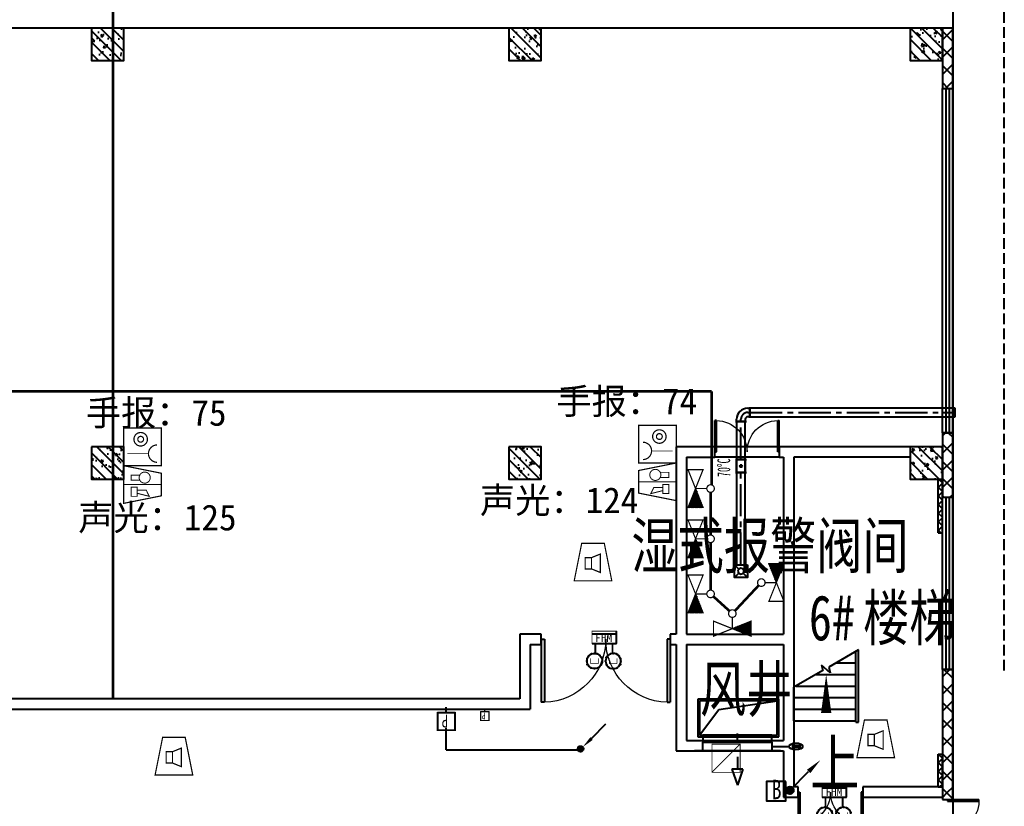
# Model space of a CAD drawing. Header units: millimetres. Extents: x -633009578 to 5705885, y -633235091 to 2571734.
# Drawn here: x 3647074 to 3669960, y 2109855 to 2128133 of the extents above; entities that cross this region are included whole.
import ezdxf
from ezdxf.enums import TextEntityAlignment as Align

# ---------------------------------------------------------------- set-up
doc = ezdxf.new("R2010")
doc.units = ezdxf.units.MM
doc.header["$LTSCALE"] = 1000
doc.header["$MEASUREMENT"] = 0
doc.linetypes.add('CENTER2', pattern=[1.125, 0.75, -0.125, 0.125, -0.125])
doc.linetypes.add('DASH', pattern=[0.35, 0.25, -0.1])
doc.layers.get('0').update_dxf_attribs({"color": 9})
for name, color, linetype in [('000000000000电气', 7, 'Continuous'), ('A-COLUM(柱)', 255, 'Continuous'), ('A-DOOR(门）', 4, 'Continuous'), ('A-F-AREA(计算)', 5, 'Continuous'), ('A-FLOR(看线)', 8, 'Continuous'), ('A-HATH(填充)', 8, 'Continuous'), ('A-ST-O(室外)', 54, 'Continuous'), ('A-STAR(楼梯)', 51, 'Continuous'), ('A-TEXT(房间)', 243, 'Continuous'), ('A-WALL(墙)', 255, 'Continuous'), ('A-WINDOW（窗）', 4, 'Continuous'), ('DIM_SYMB', 3, 'Continuous'), ('DUCT-加压送风中心线', 5, 'CENTER2'), ('DUCT-加压送风法兰', 2, 'Continuous'), ('DUCT-加压送风管', 1, 'Continuous'), ('DUCT-加压送风管立管', 1, 'Continuous'), ('DUCT-加压送风管端线', 2, 'Continuous'), ('DUCT-加压送风风口', 7, 'Continuous'), ('DUCT-排风中心线', 5, 'CENTER2'), ('DUCT-排风法兰', 2, 'Continuous'), ('DUCT-排风管', 31, 'Continuous'), ('DUCT-排风管端线', 2, 'Continuous'), ('DUCT-排风阀门', 7, 'Continuous'), ('H-Dev', 4, 'Continuous'), ('hvac-hide', 8, 'Continuous'), ('HVAC-water Dim-SF', 241, 'Continuous'), ('PUB_TEXT', 7, 'Continuous'), ('TEL_TEXT', 7, 'Continuous'), ('WALL', 9, 'Continuous'), ('电-弱电平面-箭头', 3, 'Continuous'), ('电-强电平面-线缆', 3, 'Continuous'), ('设备-消防', 3, 'Continuous')]:
    doc.layers.add(name, color=color, linetype=linetype)
doc.layers.add('压差开关', color=1, linetype='Continuous', lineweight=18)
doc.styles.add('_TCH', font='simhei.ttf', dxfattribs={"width": 0.75, "bigfont": 'hztxt.shx'})
doc.styles.add('_TCH_DIM', font='simhei.ttf', dxfattribs={"width": 0.8, "bigfont": 'hztxt.shx'})
doc.styles.add('_TEL_DIM', font='simhei.ttf', dxfattribs={"height": 3.5, "bigfont": 'HZTXT'})
doc.styles.add('_THVAC_DIM', font='simhei.ttf', dxfattribs={"width": 0.8, "height": 3.5, "bigfont": 'HZTXT'})
doc.styles.add('IDQSTYLE', font='simhei.ttf', dxfattribs={"width": 0.707, "bigfont": 'hztxt.shx'})
doc.styles.add('SF', font='simhei.ttf', dxfattribs={"width": 0.75, "bigfont": '@@@hztxt.shx'})
doc.styles.get("Standard").update_dxf_attribs({"font": 'simhei.ttf', "bigfont": 'hztxt.shx'})
doc.styles.add('宋', font='simhei.ttf', dxfattribs={"width": 0.8})
doc.styles.add('宋体', font='simhei.ttf')
pattern_1 = [(45, (1102321.475196055, 677964.29318137), (-100.0001016555733, 100.0001016555733), []), (135, (1102321.475196055, 677964.29318137), (-100.0001016555733, -100.0001016555733), [])]
pattern_2 = [(45, (1102421.475196055, 677964.29318137), (-200.0002033111466, 200.0002033111467), []), (135, (1102421.475196055, 677964.29318137), (-200.0002033111467, -200.0002033111466), [])]

# ---------------------------------------------------------------- blocks, each defined once
blk = doc.blocks.new('HC001213')
at = {"color": 0, "linetype": 'Continuous', "const_width": 0.2}
blk.add_lwpolyline([(-1.875, 3.125), (1.875, 3.125), (3.125, -3.125), (-3.125, -3.125)], close=True, dxfattribs=at)
for points in [[(-1.293653517016746, 0.7382802506738564), (-0.243653517016746, 0.7382802506738564), (-0.243653517016746, -1.136719749326144), (-1.293653517016746, -1.136719749326144), (-1.293653517016746, 0.7382802506738564)], [(-0.243653517016746, 0.7382802506738564), (1.231346482983254, 1.338280250673856), (1.231346482983254, -1.736719749326144), (-0.243653517016746, -1.136719749326144)]]:
    blk.add_lwpolyline(points, dxfattribs=at)
at = {"color": 0, "style": 'IDQSTYLE', "width": 0.7}
blk.add_attdef('PSFHATT', (5.125, -3.125), '', height=2.5, dxfattribs=at)
blk = doc.blocks.new('HC001212')
at = {"color": 0, "linetype": 'Continuous', "const_width": 0.2}
blk.add_lwpolyline([(-1.875, 3.125), (1.875, 3.125), (3.125, -3.125), (-3.125, -3.125)], close=True, dxfattribs=at)
at = {"color": 0, "linetype": 'Continuous'}
for points, const_width in [([(0, 3.125), (0, -3.125)], 0.2), ([(-1.459485991813081, -0.8805239327332393), (-1.95948599181308, 1.119476067266761), (-0.9594859918130805, 0.619476067266761), (-0.9594859918130805, -0.8805239327332393)], 0.16), ([(-1.959485991813081, -1.880523932733239), (-1.95948599181308, -0.8805239327332393), (-0.4594859918130805, -0.8805239327332393), (-0.4594859918130805, -1.880523932733239), (-1.959485991813081, -1.880523932733239)], 0.16), ([(0.7290485194275803, -0.380523932733239), (0.7290485194281489, -1.880523932733239), (1.569048519428149, -1.880523932733239), (1.569048519430491, -0.380523932733239)], 0.16)]:
    blk.add_lwpolyline(points, dxfattribs=dict(at, const_width=const_width))
at = {"color": 0, "linetype": 'Continuous', "const_width": 0.16}
blk.add_lwpolyline([(1.799048519428144, -0.2905239327332435, 0.1989123673796631), (2.068287334970649, 0.3594760672667566, 0.1989123673796631), (1.799048519428145, 1.009476067266757, 0.1989123673796404), (1.149048519428189, 1.278714882809276, 0.1989123673796654), (0.4990485194281443, 1.009476067266757, 0.198912367379653), (0.2298097038856248, 0.3594760672667572, 0.1989123673796529), (0.4990485194281444, -0.2905239327332433, 0.1989123673796571), (1.14904851942816, -0.5597627482757622, 0.1989123673796488)], format="xyb", close=True, dxfattribs=at)
at = {"color": 0, "style": 'IDQSTYLE', "width": 0.7}
blk.add_attdef('PSFHATT', (5.125, -3.125), '', height=2.5, dxfattribs=at)
blk = doc.blocks.new('HC001208')
at = {"color": 0, "linetype": 'Continuous', "const_width": 0.2}
blk.add_lwpolyline([(-3.125, 3.125), (3.125, 3.125), (3.125, -3.125), (-3.125, -3.125)], close=True, dxfattribs=at)
blk.add_lwpolyline([(-2.560875308812533, 2.421549273106315, 0.198912367379651), (-2.13910907372117, 1.40331550819771, 0.1989123673796632), (-1.120875308812534, 0.9815492731063138, 0.1989123673796561), (-0.1026415439039181, 1.403315508197666, 0.1989123673796525), (0.3191246911874668, 2.421549273106313)], format="xyb", dxfattribs=at)
at = {"color": 0, "linetype": 'Continuous', "const_width": 0.128}
blk.add_lwpolyline([(-1.120875308812544, 0.9815492731063138), (-1.120875308812535, -2.518826738720627)], dxfattribs=at)
at = {"color": 0, "linetype": 'Continuous', "const_width": 0.2}
for points in [[(2.383210274305692, -0.3093507400644881, 0.9999999999999997), (0.1432102743056918, -0.3093507400644877, 0.9999999999999999)], [(0.7832102743056915, -0.3093507400644884, 0.9999999999999994), (1.743210274305692, -0.3093507400644881, 0.9999999999999994)]]:
    blk.add_lwpolyline(points, format="xyb", close=True, dxfattribs=at)
at = {"color": 0, "style": 'IDQSTYLE', "width": 0.7}
blk.add_attdef('PSFHATT', (5.125, -3.125), '', height=2.5, dxfattribs=at)
blk = doc.blocks.new('A$C18BE6784')
at = {"color": 3}
for p, q in [((9.966180517105386, 207.7662279362848), (523.9618938427884, 207.7662279362848)), ((523.9618938427884, 10.07556907826802), (523.9618938427884, 267.0734257409931)), ((9.966180517105386, 10.07556907826802), (523.9618938427884, 10.07556907826802))]:
    blk.add_line(p, q, dxfattribs=at)
at = {"color": 3, "const_width": 19.76906588580314}
blk.add_lwpolyline([(9.966180517105386, 267.0734257409931), (9.966180517105386, 10.07556907826802), (523.9618938427884, 10.07556907826802), (523.9618938427884, 267.0734257409931), (9.966180517105386, 267.0734257409931), (9.966180517105386, 10.07556907826802)], dxfattribs=at)
at = {"layer": 'TEL_TEXT', "style": '宋'}
blk.add_text('FHM', height=174.3631611127561, dxfattribs=at).set_placement((76.73028432228602, 37.78400701103965))
blk = doc.blocks.new('$equip_U$00000071(蒋轩)')
at = {"const_width": 0.040000000000008}
blk.add_lwpolyline([(-0.5, 0, -1), (0.5, 0, -1), (-0.5, 0, -1.4631756610552)], format="xyb", dxfattribs=at)
at = {"linetype": 'Continuous', "const_width": 0.041666666666675}
for points in [[(-0.25, -0.1666666666715173), (-0.25, 0.1666666666715173)], [(0.25, -0.1666666666715173), (0.25, 0.1666666666715173)], [(-0.25, -0.1666666666715173), (0.25, -0.1666666666715173)]]:
    blk.add_lwpolyline(points, dxfattribs=at)
blk.add_circle((0, 0), 0.5000000000001146)
blk.add_point((0, -0.5))
at = {"color": 7, "style": '_TEL_DIM', "flags": 1}
for tag in ['REMARK', 'A']:
    blk.add_attdef(tag, text='', height=1.666666666667e-05, dxfattribs=at).set_placement((0, 0), align=Align.MIDDLE_CENTER)
blk = doc.blocks.new('$equip_U$00000073(LR-JS03)')
at = {"xscale": 1.008, "yscale": 1.008, "zscale": 1.008}
blk.add_blockref('$equip_U$00000071(蒋轩)', (0, 0), dxfattribs=at)
at = {"color": 7, "style": '_TEL_DIM', "flags": 1}
for tag in ['REMARK', 'A']:
    blk.add_attdef(tag, text='', height=2e-05, dxfattribs=at).set_placement((0, 0), align=Align.MIDDLE_CENTER)
blk = doc.blocks.new('$equip_U$00000082(LR-JS03)')
blk.add_blockref('$equip_U$00000073(LR-JS03)', (0, 0))
at = {"color": 7, "style": '_TEL_DIM', "flags": 1}
for tag in ['REMARK', 'A']:
    blk.add_attdef(tag, text='', height=2e-05, dxfattribs=at).set_placement((0, 0), align=Align.MIDDLE_CENTER)
blk = doc.blocks.new('$equip_U$00000090(LR-JS03)')
for p in [(-0.5040000000153668, 0), (0, 0.5040000000008149), (0.5039999999571592, 0), (0, -0.5040000000008149)]:
    blk.add_point(p)
blk.add_blockref('$equip_U$00000082(LR-JS03)', (0, 0))
at = {"color": 7, "style": '_TEL_DIM', "flags": 1}
for tag in ['REMARK', 'A']:
    blk.add_attdef(tag, text='', height=2e-05, dxfattribs=at).set_placement((0, 0), align=Align.MIDDLE_CENTER)
blk = doc.blocks.new('$equip_U$00000099(LR-JS03)')
at = {"linetype": 'Continuous', "ltscale": 0.7, "xscale": 0.6, "yscale": 0.6, "zscale": 0.6}
blk.add_blockref('$equip_U$00000090(LR-JS03)', (0, 0), dxfattribs=at)
at = {"color": 7, "linetype": 'Continuous', "style": '_TEL_DIM', "flags": 1}
for tag in ['REMARK', 'A']:
    blk.add_attdef(tag, text='', height=2e-05, dxfattribs=at).set_placement((0, 0), align=Align.MIDDLE_CENTER)
blk = doc.blocks.new('$equip_U$00000101(LR-JS03)')
at = {"linetype": 'Continuous', "ltscale": 0.7}
for p in [(-0.3023999999277294, 0), (-0.2900179410353303, 0.1034561744891107), (-0.2358388293068856, 0.1892770628328435), (-0.1658388294745237, 0.2592770627816208), (-0.1194070677738637, 0.277826766425278), (0, 0.302399999985937), (0.1048157138284296, 0.2836537081166171), (0.2132320802193135, 0.2144244387745857), (0.2832320802845061, 0.1444244387676008), (0.30240000016056, 0), (-0.2917371464427561, -0.1356171146035194), (-0.2217371466103941, -0.2056171146105044), (-0.1517371465452015, -0.2756171146174893), (0, -0.3024000000441447), (0.1854639847297221, -0.2388490536250174), (0.2639371012337506, -0.1475905369734392)]:
    blk.add_point(p, dxfattribs=at)
blk.add_blockref('$equip_U$00000099(LR-JS03)', (0, 0), dxfattribs=at)
at = {"color": 7, "linetype": 'Continuous', "style": '_TEL_DIM', "flags": 1}
for tag in ['REMARK', 'A']:
    blk.add_attdef(tag, text='', height=2e-05, dxfattribs=at).set_placement((0, 0), align=Align.MIDDLE_CENTER)
blk = doc.blocks.new('$equip_U$00000102(LR-JS03)')
for p in [(-0.3931199999933597, 0), (0, 0.3931199999997261), (0.3931200000224635, 0), (0, -0.3931200000006356)]:
    blk.add_point(p)
at = {"xscale": 1.3, "yscale": 1.3, "zscale": 1.3}
blk.add_blockref('$equip_U$00000101(LR-JS03)', (0, 0), dxfattribs=at)
at = {"color": 7, "style": '_TEL_DIM', "flags": 1}
for tag in ['REMARK', 'A']:
    blk.add_attdef(tag, text='', height=2e-05, dxfattribs=at).set_placement((0, 0), align=Align.MIDDLE_CENTER)
blk = doc.blocks.new('FHHHM')
at = {"layer": '设备-消防', "const_width": 35.58431859444}
for points in [[(-400.2762537132949, -420.9812156084226), (-400.2762537132949, -229.5319353532395)], [(-75.17435393342748, -420.9812156084226), (-75.17435393342748, -229.5319353532395)]]:
    blk.add_lwpolyline(points, dxfattribs=at)
at = {"layer": '设备-消防'}
for name, p, xscale, yscale, zscale in [('A$C18BE6784', (-471.5657044585096, -240.3660831669113), 0.9, 0.9, 0.9), ('$equip_U$00000102(LR-JS03)', (-414.3943202504888, -564.8034442435601), 367.6065970498603, 367.6065970498603, 367.6065970498603)]:
    blk.add_blockref(name, p, dxfattribs=dict(at, xscale=xscale, yscale=yscale, zscale=zscale))
at = {"layer": '设备-消防', "xscale": -367.6065970498603, "yscale": 367.606597049965, "zscale": 367.6065970500075, "rotation": 359.9999999999998}
blk.add_blockref('$equip_U$00000102(LR-JS03)', (-61.05628739541862, -564.8034442435601), dxfattribs=at)
blk = doc.blocks.new('*X130')
at = {"color": 0, "linetype": 'Continuous'}
for p, q in [((192.587376364835, 446.7215535232801), (193.8713933576327, 448.0055705160779)), ((192.6509968705344, 446.3609099602676), (194.2320369206452, 447.9419500103785)), ((192.6864539319484, 447.2448951591055), (193.3480517218074, 447.9064929489645)), ((192.7889704286661, 446.0746194496875), (194.5183274312254, 447.8039764522467)), ((192.9823694457329, 445.8437543980423), (194.7491924828706, 447.61057743518)), ((193.2275231399996, 445.664644023597), (194.9283028573159, 447.3654237409133)), ((193.5311577474, 445.5440145622856), (195.0489323186273, 447.0617891335129)), ((193.9202347052458, 445.5088274514194), (195.0841194294935, 446.6727121756671)), ((194.6075199946775, 445.7718486721392), (194.8210982087737, 445.9854268862354))]:
    blk.add_line(p, q, dxfattribs=at)
blk = doc.blocks.new('HC001441')
at = {"color": 0, "linetype": 'Continuous'}
blk.add_line((0, -0.05776119327242668), (3.105492900474815, 3.117216328523909), dxfattribs=at)
blk.add_lwpolyline([(3.105492900474815, 3.117216328523909, 0.8, 0, 0), (5.057392361378561, 5.003787405167827, 0, 0, 0)], format="xyseb", dxfattribs=at)
blk.add_circle((0, 0), 0.625, dxfattribs=at)
at = {"color": 0, "linetype": 'Continuous', "xscale": 0.5, "yscale": 0.5, "zscale": 0.5}
blk.add_blockref('*X130', (-96.91845018383279, -223.3780232566237), dxfattribs=at)
at = {"color": 0, "style": 'IDQSTYLE', "width": 0.7}
blk.add_attdef('PSFHATT', (7.057392361378561, -0.62500001), '', height=2.5, dxfattribs=at)
blk = doc.blocks.new('*X350')
at = {"color": 0, "linetype": 'Continuous'}
for p, q in [((171.4242780550971, 431.4981521755093), (174.9607935704748, 435.034667690887)), ((168.9999119481718, 432.4678986182794), (169.3039393209824, 432.77192599109)), ((169.3029577115375, 432.3466803129332), (170.011046102169, 433.0547687035646)), ((169.6060034749032, 432.2254620075869), (170.7181528833555, 433.3376114160392)), ((169.9090492382688, 432.1042437022406), (171.425259664542, 433.6204541285139)), ((170.2120950016345, 431.9830253968944), (172.1323664457285, 433.9032968409884)), ((170.5151407650002, 431.8618070915481), (172.8394732269151, 434.1861395534631)), ((170.8181865283658, 431.7405887862018), (173.5465800081017, 434.4689822659377)), ((171.1212322917315, 431.6193704808556), (174.2536867892882, 434.7518249784123)), ((171.7273238184628, 431.376933870163), (175.0218914185639, 434.6715014702642)), ((172.0303695818285, 431.2557155648168), (175.0218914185639, 434.2472374015522)), ((172.3334153451941, 431.1344972594705), (175.0218914185639, 433.8229733328403)), ((172.6364611085598, 431.0132789541242), (175.0218914185639, 433.3987092641284)), ((172.9395068719255, 430.892060648778), (175.0218914185639, 432.9744451954165)), ((173.2425526352911, 430.7708423434318), (175.0218914185639, 432.5501811267046)), ((173.5455983986568, 430.6496240380854), (175.0218914185639, 432.1259170579926)), ((173.8486441620225, 430.5284057327392), (175.0218914185639, 431.7016529892807)), ((174.1516899253881, 430.4071874273929), (175.0218914185639, 431.2773889205688)), ((174.4547356887538, 430.2859691220467), (175.0218914185639, 430.8531248518568)), ((174.7577814521194, 430.1647508167004), (175.0218914185639, 430.4288607831449))]:
    blk.add_line(p, q, dxfattribs=at)
blk = doc.blocks.new('HC001198')
at = {"color": 0, "linetype": 'Continuous', "const_width": 0.2}
blk.add_lwpolyline([(-0.4419417382415816, 2.058058261758447, 0.1989123673796671), (1.412380344514678e-14, 1.875000000000028, 0.1989123673796446), (0.4419417382415958, 2.058058261758418, 0.1989123673796612), (0.6250000000000142, 2.500000000000028, 0.1989123673796588), (0.44194173824161, 2.94194173824161, 0.1989123673796671), (1.424912366375895e-14, 3.125000000000028, 0.1989123673796671), (-0.4419417382415816, 2.94194173824161, 0.1989123673796588), (-0.6249999999999858, 2.500000000000028, 0.1989123673796587)], format="xyb", close=True, dxfattribs=at)
for points in [[(1.4210854715202e-14, 1.875), (1.4210854715202e-14, 2.842170943040401e-14)], [(-3.124999999999986, 1.250000000000028), (1.4210854715202e-14, 2.842170943040401e-14), (-3.124999999999986, -1.249999999999972), (-3.124999999999972, 1.250000000000028)], [(1.4210854715202e-14, 2.842170943040401e-14), (3.125000000000014, 1.250000000000028), (3.125000000000014, -1.249999999999972), (2.842170943040401e-14, 2.842170943040401e-14)]]:
    blk.add_lwpolyline(points, dxfattribs=at)
at = {"color": 0, "linetype": 'Continuous', "xscale": 0.5, "yscale": 0.5, "zscale": 0.5}
blk.add_blockref('*X350', (-84.38594570928196, -216.2795534150613), dxfattribs=at)
at = {"color": 0, "style": 'IDQSTYLE', "width": 0.7}
blk.add_attdef('PSFHATT', (5.125000000000014, -1.249999999999972), '', height=2.5, dxfattribs=at)
blk = doc.blocks.new('H-PICPNT-193')
at = {"color": 1}
for p, q in [((-1.017843499857008, 2.652480575630761), (-1.017843499857008, 0.6511695910121489)), ((1.01784349987156, 0.6511695910121489), (1.01784349987156, 2.652480575630761)), ((-1.017843499857008, 0.6511695910121489), (1.01784349987156, 0.6511695910121489)), ((0, 0.6511695910121489), (0, 0))]:
    blk.add_line(p, q, dxfattribs=at)
at = {"color": 1, "const_width": 0.2}
blk.add_lwpolyline([(1.01784349987156, 2.652480575630761), (-1.017843499857008, 2.652480575630761)], dxfattribs=at)
blk.add_lwpolyline([(-1.017843499857008, 2.652480575630761), (1.01784349987156, 2.652480575630761), (1.01784349987156, 0.6511695910121489), (-1.017843499857008, 0.6511695910121489)], close=True, dxfattribs=at)
at = {"color": 1, "width": 0.7}
blk.add_text('P', height=1.502025998063977, dxfattribs=at).set_placement((-0.2000335543216352, 0.8660211693022575))
blk = doc.blocks.new('HC001298')
at = {"color": 0, "linetype": 'Continuous', "const_width": 0.2}
blk.add_lwpolyline([(-3.125, 3.125), (3.125, 3.125), (3.125, -3.125), (-3.125, -3.125)], close=True, dxfattribs=at)
blk.add_lwpolyline([(-3.125, -3.125), (3.125, 3.125)], dxfattribs=at)
at = {"color": 0, "style": 'IDQSTYLE', "width": 0.7}
blk.add_attdef('PSFHATT', (5.125, -3.125), '', height=2.5, dxfattribs=at)
blk = doc.blocks.new('*X132')
at = {"color": 0, "linetype": 'Continuous'}
for p, q in [((192.590110055903, 446.7242872143482), (193.9264208598343, 448.0605980182795)), ((192.6512440212146, 447.2096852483717), (193.4410228258108, 447.9994640529679)), ((192.666080612941, 446.3759937026742), (194.2747143715083, 447.9846274612416)), ((192.8122309321682, 446.0978799531896), (194.552828120993, 447.8384771420143)), ((193.0126674313866, 445.874052383696), (194.7766556904866, 447.6380406427959)), ((193.2651240367983, 445.7022449203958), (194.9484631537868, 447.3855840373842)), ((193.5780466605768, 445.5909034754624), (195.0598045987202, 447.0726614136058)), ((193.9838870800477, 445.5724798262212), (195.0782282479613, 446.6668209941349))]:
    blk.add_line(p, q, dxfattribs=at)
blk = doc.blocks.new('HC001446')
at = {"color": 0, "linetype": 'Continuous'}
blk.add_line((5.527270022789651, 5.473665066578945), (2.421777122314836, 2.298687544782609), dxfattribs=at)
blk.add_lwpolyline([(2.421777122314836, 2.298687544782609, 0.8, 0, 0), (0.4698776614111466, 0.4121164681388052, 0, 0, 0)], format="xyseb", dxfattribs=at)
blk.add_circle((0, 0), 0.625, dxfattribs=at)
at = {"color": 0, "linetype": 'Continuous', "xscale": 0.5, "yscale": 0.5, "zscale": 0.5}
blk.add_blockref('*X132', (-96.91845018383214, -223.4069038532592), dxfattribs=at)
at = {"color": 0, "style": 'IDQSTYLE', "width": 0.7}
blk.add_attdef('PSFHATT', (7.527270022789651, -0.62500001), '', height=2.5, dxfattribs=at)
blk = doc.blocks.new('$DorLib2D$00000002')
for p, q in [((-0.5, -5.684341886080802e-17), (-0.5000000000000007, 0.4875)), ((-0.4750000000000007, 0.4875), (-0.5000000000000007, 0.4875)), ((-0.475, -2.842170943040401e-17), (-0.4750000000000007, 0.4875)), ((0.475, -2.842170943040401e-17), (0.4750000000000007, 0.4875)), ((0.4750000000000007, 0.4875), (0.5000000000000007, 0.4875)), ((0.5, -5.684341886080802e-17), (0.5000000000000007, 0.4875)), ((-0.5, -5.684341886080802e-17), (-0.475, -2.842170943040401e-17)), ((0.5, -5.684341886080802e-17), (0.475, -2.842170943040401e-17))]:
    blk.add_line(p, q)
at = {"lineweight": 13}
for centre, start, end in [((-0.4875, -4.263256414560601e-17), 0, 88.53071641864632), ((0.4875, -4.263256414560601e-17), 91.4692835813537, 180)]:
    blk.add_arc(centre, 0.4875, start, end, dxfattribs=at)
blk = doc.blocks.new('$TCHSYS$WIN2D')
for p, q in [((-0.5, 0.5), (0.5, 0.5)), ((-0.5, 0.5), (-0.4999999999999999, -0.5)), ((0.5, 0.5), (0.4999999999999998, -0.5)), ((0.5, 0.1666666666666666), (-0.5, 0.1666666666666666)), ((0.5, -0.1666666666666667), (-0.5, -0.1666666666666667)), ((-0.4999999999999999, -0.5), (0.5, -0.5))]:
    blk.add_line(p, q)
blk = doc.blocks.new('_FZH')
h = blk.add_hatch()
h.set_pattern_fill('钢筋混凝土', color=256, scale=0.1, style=0)
h.set_pattern_definition([(45, (0, 0), (-0.1767766952966369, 0.1767766952966369), []), (50, (0, 0), (0.7172601826007535, -0.06275213498259512), [0.07500000000000001, -0.8250000000000001]), (355, (0, 0), (-0.138751333613, 0.7521921337000119), [0.06, -0.66]), (100.4514, (0.05977168000000001, -0.00522934), (0.5785093817140216, 0.6894395420609536), [0.06374019, -0.701142112]), (46.1842, (0, 0.2), (1.067241048625645, -0.1655190143290181), [0.1125, -1.2375]), (96.6356, (0.088936745, 0.186206693), (0.9346627055487033, 0.9741178709004418), [0.095610288, -1.051713]), (351.1842, (0, 0.2), (0.9346619451336272, 0.9741186009253247), [0.09000000000000001, -0.9900000000000001]), (21, (0.1, 0.15), (0.5969070521184617, -0.4026188906653388), [0.07500000000000001, -0.8250000000000001]), (326, (0.1, 0.15), (0.2433153319215824, 0.7251500450468529), [0.06, -0.66]), (71.4514, (0.149742233, 0.116448394), (0.84022262858149, 0.3225304967099524), [0.06374019, -0.701142112]), (37.50000000000001, (0, 0), (0.01215985531729062, 0.3328938538313115), [0, -0.652, 0, -0.67, 0, -0.6625000000000001]), (7.499999999999999, (0, 0), (0.2630695374421486, 0.3944117118823603), [0, -0.382, 0, -0.637, 0, -0.2525]), (-32.5, (-0.223, 0), (0.533822436172409, -0.02255487173437976), [0, -0.25, 0, -0.78, 0, -1.035]), (-42.5, (-0.323, 0), (0.5831861693423862, 0.1001049823323177), [0, -0.325, 0, -0.518, 0, -0.735])])
h.paths.add_polyline_path([(-0.5, -0.5), (0.5, -0.5), (0.5, 0.5), (-0.5, 0.5)])
blk.add_lwpolyline([(-0.5, -0.5), (0.5, -0.5), (0.5, 0.5), (-0.5, 0.5)], close=True)
blk = doc.blocks.new('bld')
for p, q in [((-149.9999999998836, 150), (-49.7184455517563, 49.71844555204734)), ((150, 150), (49.71844555233838, 49.71844555204734)), ((-49.7184455517563, -49.71844555204734), (-149.9999999998836, -150.0000000009313)), ((49.71844555233838, -49.71844555204734), (150, -150.0000000009313))]:
    blk.add_line(p, q)
blk.add_lwpolyline([(150, 150), (-149.9999999998836, 150), (-149.9999999998836, -150.0000000009313), (150, -150.0000000009313)], close=True)
blk.add_circle((0, 0), 70.3125)
blk = doc.blocks.new('$电动风口$00000009')
for p, q in [((39.50427041127114, 369.0154324475589), (49.96780621568905, 340)), ((39.50427041127114, 316.9604971645749), (39.50427041127114, 369.0154324475589)), ((49.96780621568905, 340), (60.44469161923917, 369.0154324475589)), ((60.44469161923917, 369.0154324475589), (60.4446916192428, 316.9604971645767)), ((49.96780621568905, 200), (49.96780621568905, 300)), ((99.9356124313781, 250), (99.9356124313781, -250)), ((0, -200), (0, 200)), ((3.637978807091713e-12, 200), (99.9356124313781, 200)), ((0, 0), (-100, 0)), ((171.5522559606652, 1.455191522836685e-11), (315.1458337431795, 1.455191522836685e-11)), ((315.1458337429467, 31.46169286793156), (315.1458337431795, -31.46169286801887)), ((315.1458337429467, 31.46169286793156), (500, 1.309672370553017e-10)), ((315.1458337431795, -31.46169286801887), (500, 1.455191522836685e-11)), ((99.9356124313781, -200), (3.637978807091713e-12, -200))]:
    blk.add_line(p, q)
blk.add_circle((49.96780621568905, 340), 40)
blk = doc.blocks.new('00000593Cent')
at = {"lineweight": -2}
blk.add_line((-218.75, 0), (218.75, 0), dxfattribs=at)
at = {"color": 0, "linetype": 'ByBlock', "lineweight": -2}
blk.add_circle((0, 0), 125, dxfattribs=at)
blk = doc.blocks.new('00000593Body')
at = {"color": 0, "linetype": 'ByBlock', "lineweight": -2}
for p, q in [((250, 500), (-250, 500)), ((-250, -500), (-249.9999999999964, 500)), ((250, -500), (250.0000000000036, 500)), ((-250, -500), (250, -500))]:
    blk.add_line(p, q, dxfattribs=at)

msp = doc.modelspace()

# ---------------------------------------------------------------- hatches: boundary and pattern name
at = {"layer": 'A-HATH(填充)'}
h = msp.add_hatch(dxfattribs=at)
h.set_pattern_fill('多孔材料', color=256, scale=100, style=0)
h.set_pattern_definition(pattern_2)
h.paths.add_polyline_path([(3668519.99403178, 2127934.629172627), (3668519.994031768, 2126534.924793003), (3668759.994031797, 2126534.924793003), (3668759.99403178, 2127934.629172627)])
h = msp.add_hatch(dxfattribs=at)
h.set_pattern_fill('多孔材料', color=256, scale=100, style=0)
h.set_pattern_definition(pattern_2)
h.paths.add_polyline_path([(3668519.994031768, 2118534.924793512), (3668519.994031768, 2117034.629172276), (3668759.994031797, 2117034.629172276), (3668759.994031797, 2118534.924793512)])
h = msp.add_hatch(dxfattribs=at)
h.set_pattern_fill('多孔材料', color=256, scale=50, style=0)
h.set_pattern_definition(pattern_1)
h.paths.add_polyline_path([(3668519.994031765, 2116209.629172626), (3668519.994031765, 2117459.629172626), (3668419.994031765, 2117459.629172626), (3668419.994031765, 2116209.629172626)])
h = msp.add_hatch(dxfattribs=at)
h.set_pattern_fill('多孔材料', color=256, scale=100, style=0)
h.set_pattern_definition(pattern_2)
h.paths.add_polyline_path([(3668759.99403178, 2110184.629172721), (3668759.994031797, 2113034.629172276), (3668519.994031768, 2113034.629172276), (3668519.99403178, 2110184.629172721)])
h = msp.add_hatch(dxfattribs=at)
h.set_pattern_fill('多孔材料', color=256, scale=50, style=0)
h.set_pattern_definition(pattern_1)
h.paths.add_polyline_path([(3668519.994030093, 2110304.629171809), (3668519.994030093, 2111064.629172639), (3668419.994030093, 2111064.629172639), (3668419.994030093, 2110304.629171809)])
h = msp.add_hatch(dxfattribs=at)
h.set_pattern_fill('多孔材料', color=256, scale=100, style=0)
h.set_pattern_definition(pattern_2)
h.paths.add_polyline_path([(3668519.99403178, 2110184.629172721), (3668519.994031782, 2110009.629172784), (3668759.994031779, 2110009.629172784), (3668759.99403178, 2110184.629172721)])

# ---------------------------------------------------------------- linework, layer by layer
at = {"layer": '000000000000电气', "color": 2, "lineweight": 35}
for p, q in [((3649239.994031797, 2150202.375241971), (3649239.994031797, 2121191.90671284)), ((3649239.994031797, 2121191.90671284), (3649239.994031799, 2112354.629172631))]:
    msp.add_line(p, q, dxfattribs=at)
at = {"layer": 'A-DOOR(门）'}
for p, q in [((3664729.994031442, 2118209.629172626), (3663229.994031442, 2118209.629172626)), ((3664729.994031442, 2117969.629172626), (3663229.994031442, 2117969.629172626))]:
    msp.add_line(p, q, dxfattribs=at)
at = {"layer": 'A-F-AREA(计算)'}
msp.add_lwpolyline([(3534479.994031782, 2196074.629172625), (3668759.994031782, 2196074.629172625), (3668759.994031782, 2059994.629172625), (3534479.994031782, 2059994.629172625)], close=True, dxfattribs=at)
at = {"layer": 'A-FLOR(看线)'}
msp.add_lwpolyline([(3667769.99403178, 2127934.629172626), (3601719.994031765, 2127934.629173214)], dxfattribs=at)
at = {"layer": 'A-ST-O(室外)', "linetype": 'DASH'}
msp.add_lwpolyline([(3669960.003306554, 2113009.629172971), (3669960.007218497, 2139884.629172627)], dxfattribs=at)
at = {"layer": 'A-STAR(楼梯)'}
for p, q in [((3666569.994031431, 2113487.641874518), (3665880.512878495, 2113089.5697452)), ((3666569.994031454, 2112508.100122903), (3666569.994031541, 2113487.641874176)), ((3666569.994031431, 2111809.629172626), (3666569.994031381, 2113487.641874489)), ((3666509.994031431, 2111809.629172626), (3666509.994031511, 2113453.000858413)), ((3665915.453446891, 2112959.169757166), (3665709.408505452, 2113132.061991533)), ((3665709.408505452, 2113132.061991533), (3665742.192506762, 2113009.710441345)), ((3665880.512878495, 2113089.5697452), (3665915.453446891, 2112959.169757166)), ((3666053.820890839, 2113189.62917239), (3666509.994031571, 2113189.629172581)), ((3665742.192506762, 2113009.710441345), (3665069.994031431, 2112621.616470734)), ((3665586.167172209, 2112919.629172678), (3666509.994031559, 2112919.629172581)), ((3665069.994031431, 2111839.629172626), (3665069.994031454, 2112621.616470969)), ((3665118.51345433, 2112649.629172822), (3666509.994031546, 2112649.629172581)), ((3665069.994031431, 2112379.629172626), (3666509.994031533, 2112379.629172581)), ((3666569.994031431, 2111839.629172626), (3666569.994031454, 2112508.100122903)), ((3665069.994031431, 2112109.629172626), (3666509.994031519, 2112109.629172581)), ((3665069.994031431, 2111839.629172626), (3666509.994031507, 2111839.629172581)), ((3666509.994031431, 2111809.629172626), (3666569.994031431, 2111809.629172626))]:
    msp.add_line(p, q, dxfattribs=at)
at = {"layer": 'A-WALL(墙)'}
for p, q in [((3663229.994031504, 2118209.629172565), (3662329.994031395, 2118209.629172458)), ((3662329.994031395, 2118209.629172458), (3662329.994031395, 2113854.629172679)), ((3663229.994031504, 2117969.629172499), (3663229.994031504, 2118209.629172565)), ((3664949.994031431, 2118209.629172626), (3664729.994031504, 2118209.629172661)), ((3664729.994031504, 2118209.629172661), (3664729.994031504, 2117969.629172499)), ((3667769.99403178, 2118209.629172626), (3664949.994031431, 2118209.629172626)), ((3662569.994031395, 2117969.629172458), (3663229.994031504, 2117969.629172499)), ((3662569.994031395, 2117969.629172458), (3662569.994031395, 2113854.629172581)), ((3664729.994031504, 2117969.629172499), (3664829.994031353, 2117969.629172458)), ((3664829.994031353, 2117969.629172458), (3664829.994031353, 2113854.629172581)), ((3665069.994031466, 2117969.629172725), (3665069.994031431, 2113734.629172626)), ((3667769.99403178, 2117969.629172626), (3665069.994031466, 2117969.629172725)), ((3668419.994031765, 2116209.629172626), (3668419.994031765, 2117459.629172626)), ((3668519.994031765, 2116209.629172626), (3668519.994031765, 2117459.629172626)), ((3668419.994031765, 2116209.629172626), (3668519.994031765, 2116209.629172626)), ((3659194.994031504, 2113854.629172662), (3658699.994031993, 2113854.629172679)), ((3658699.994031993, 2113854.629172679), (3658699.994031992, 2112354.629172633)), ((3659194.994031504, 2113614.629172585), (3659194.994031504, 2113854.629172662)), ((3662329.994031395, 2113854.629172679), (3662194.994032013, 2113854.629172662)), ((3662194.994032013, 2113854.629172662), (3662194.994032013, 2113614.629172585)), ((3662569.994031395, 2113854.629172581), (3664829.994031353, 2113854.629172581)), ((3665069.994031431, 2113734.629172626), (3665069.994031431, 2111264.629172729)), ((3658939.994031667, 2113614.629172656), (3659194.994031504, 2113614.629172585)), ((3658939.994031667, 2113614.629172656), (3658939.994031667, 2112114.62917262)), ((3662194.994032013, 2113614.629172585), (3662329.994031304, 2113614.629172656)), ((3662329.994031304, 2113614.629172656), (3662329.994031304, 2111144.629172829)), ((3662569.994031512, 2113614.629172581), (3664829.994031606, 2113614.629172581)), ((3662569.994031512, 2113614.629172581), (3662569.994031512, 2111384.629172828)), ((3664829.994031606, 2113614.629172581), (3664829.994031606, 2111384.629172828)), ((3658699.994031992, 2112354.629172633), (3623239.994032013, 2112354.629172624)), ((3623239.994032013, 2112114.629172619), (3658939.994031667, 2112114.62917262)), ((3662569.994031512, 2111384.629172828), (3664829.994031606, 2111384.629172828)), ((3665069.994031431, 2111264.629172729), (3665069.994031406, 2110304.629172662)), ((3662329.994031304, 2111144.629172829), (3664829.994031408, 2111144.629172828)), ((3664829.994031408, 2111144.629172828), (3664829.994031409, 2110064.629172685)), ((3668419.994030093, 2110304.629171809), (3668419.994030093, 2111064.629172639)), ((3668419.994030093, 2111064.629172639), (3668519.994030093, 2111064.629172639)), ((3668519.994030093, 2110304.629171809), (3668519.994030093, 2111064.629172639)), ((3665169.994030996, 2110304.629172651), (3665069.994031406, 2110304.629172662)), ((3665169.994030996, 2110064.629172756), (3665169.994030996, 2110304.629172651)), ((3668519.994031768, 2110304.629172662), (3666669.994030996, 2110304.629172651)), ((3666669.994030996, 2110304.629172651), (3666669.994030996, 2110064.629172756)), ((3668419.994030093, 2110304.629171809), (3668519.994030093, 2110304.629171809)), ((3664829.994031409, 2110064.629172685), (3665169.994030996, 2110064.629172756)), ((3666669.994030996, 2110064.629172756), (3668519.994031768, 2110064.629172685))]:
    msp.add_line(p, q, dxfattribs=at)
at = {"layer": 'DIM_SYMB'}
msp.add_lwpolyline([(3665819.994031431, 2111704.629172626, 0, 0, 0), (3665819.994031431, 2112919.629172626, 0, 240.0000000000001, 0), (3665819.994031431, 2112019.629172626, 0, 0, 0)], format="xyseb", dxfattribs=at)
at = {"layer": 'DUCT-加压送风中心线', "color": 8}
msp.add_line((3663755.645922626, 2111344.50039774), (3663755.645922626, 2111505.867564885), dxfattribs=at)
at = {"layer": 'DUCT-加压送风法兰', "color": 8}
for p, q in [((3662837.128986309, 2112345.867564885), (3662837.128986309, 2111465.867564885)), ((3664717.128986309, 2112345.867564885), (3662837.128986309, 2112345.867564885)), ((3664717.128986309, 2111465.867564885), (3664717.128986309, 2112345.867564885)), ((3662837.128986309, 2111465.867564885), (3662955.645922626, 2111465.867564885)), ((3664555.645922626, 2111465.867564885), (3664717.128986309, 2111465.867564885))]:
    msp.add_line(p, q, dxfattribs=at)
at = {"layer": 'DUCT-加压送风管', "color": 8}
for p, q in [((3662955.645922626, 2111505.867564885), (3662955.645922626, 2111344.50039774)), ((3664555.645922626, 2111344.50039774), (3664555.645922626, 2111505.867564885)), ((3662955.645922626, 2111344.50039774), (3664555.645922626, 2111344.50039774))]:
    msp.add_line(p, q, dxfattribs=at)
at = {"layer": 'DUCT-加压送风管立管', "color": 8}
for p, q in [((3664677.128986309, 2112305.867564885), (3662877.128986309, 2112305.867564885)), ((3662877.128986309, 2112305.867564885), (3662877.128986309, 2111505.867564885)), ((3664677.128986309, 2111505.867564885), (3664677.128986309, 2112305.867564885)), ((3662877.128986309, 2111505.867564885), (3664677.128986309, 2111505.867564885))]:
    msp.add_line(p, q, dxfattribs=at)
at = {"layer": 'DUCT-加压送风管端线', "color": 8}
for p, q in [((3663327.128986309, 2112105.867564885), (3664677.128986309, 2112305.867564885)), ((3662877.128986309, 2111505.867564885), (3663327.128986309, 2112105.867564885))]:
    msp.add_line(p, q, dxfattribs=at)
at = {"layer": 'DUCT-排风中心线', "color": 8}
for p, q in [((3663998.870011705, 2119007.169408573), (3664048.870011705, 2119007.169408573)), ((3664049.070011705, 2119007.169408573), (3668815.64592298, 2119007.169408573)), ((3663838.870011705, 2118797.169408573), (3663838.870011705, 2118847.169408573)), ((3663838.870011705, 2117910.231301473), (3663838.870011705, 2118796.969408573)), ((3663838.870011705, 2115468.92326543), (3663838.870011705, 2117609.831301473))]:
    msp.add_line(p, q, dxfattribs=at)
msp.add_arc((3663998.870011705, 2118847.169408573), 160.0000000002328, 90.00000000033351, 180, dxfattribs=at)
at = {"layer": 'DUCT-排风法兰', "color": 8}
for p, q in [((3664048.970011705, 2118882.169408573), (3664048.970011705, 2119132.169408573)), ((3663713.870011705, 2118797.069408573), (3663963.870011705, 2118797.069408573)), ((3663713.870011705, 2117910.131301473), (3663963.870011705, 2117910.131301473)), ((3663713.870011705, 2117609.931301473), (3663963.870011705, 2117609.931301473))]:
    msp.add_line(p, q, dxfattribs=at)
at = {"layer": 'DUCT-排风管', "color": 8}
for p, q in [((3663998.870011705, 2119107.169408573), (3664048.870011705, 2119107.169408573)), ((3668815.64592298, 2119107.169408573), (3664049.070011705, 2119107.169408573)), ((3668815.64592298, 2118907.169408573), (3668815.64592298, 2119107.169408573)), ((3663738.870011705, 2118797.169408573), (3663738.870011705, 2118847.169408573)), ((3663738.870011705, 2118796.969408573), (3663738.870011705, 2117910.231301473)), ((3663938.870011705, 2118847.169408573), (3663938.870011705, 2118797.169408573)), ((3663938.870011705, 2117910.231301473), (3663938.870011705, 2118796.969408573)), ((3664048.870011705, 2118907.169408573), (3663998.870011705, 2118907.169408573)), ((3664049.070011705, 2118907.169408573), (3668815.64592298, 2118907.169408573)), ((3663738.870011705, 2117610.031301473), (3663738.870011705, 2117910.031301473)), ((3663938.870011705, 2117910.031301473), (3663938.870011705, 2117610.031301473)), ((3663738.870011705, 2117609.831301473), (3663738.870011705, 2115468.92326543)), ((3663938.870011705, 2115468.92326543), (3663938.870011705, 2117609.831301473)), ((3663738.870011705, 2115468.92326543), (3663938.870011705, 2115468.92326543))]:
    msp.add_line(p, q, dxfattribs=at)
for radius in [259.9999999997672, 59.99999999953434]:
    msp.add_arc((3663998.870011705, 2118847.169408573), radius, 90, 180, dxfattribs=at)
at = {"layer": 'DUCT-排风管端线', "color": 8}
for p, q in [((3664048.870011705, 2119107.169408573), (3664048.870011705, 2118907.169408573)), ((3664049.070011705, 2119107.169408573), (3664049.070011705, 2118907.169408573)), ((3663738.870011705, 2118797.169408573), (3663938.870011705, 2118797.169408573)), ((3663938.870011705, 2118796.969408573), (3663738.870011705, 2118796.969408573)), ((3663738.870011705, 2117910.231301473), (3663938.870011705, 2117910.231301473)), ((3663938.870011705, 2117910.031301473), (3663738.870011705, 2117910.031301473)), ((3663938.870011705, 2117610.031301473), (3663738.870011705, 2117610.031301473)), ((3663938.870011705, 2117609.831301473), (3663738.870011705, 2117609.831301473))]:
    msp.add_line(p, q, dxfattribs=at)
at = {"layer": 'hvac-hide', "color": 8}
for p, q in [((3664555.645922626, 2111505.867564885), (3662955.645922626, 2111505.867564885)), ((3662955.645922626, 2111465.867564885), (3664555.645922626, 2111465.867564885))]:
    msp.add_line(p, q, dxfattribs=at)
at = {"layer": 'HVAC-water Dim-SF', "color": 8, "linetype": 'Continuous'}
msp.add_lwpolyline([(3664885.645922368, 2110429.293859893), (3664435.645922368, 2110429.293859893), (3664435.645922368, 2109979.293859893), (3664885.645922368, 2109979.293859893)], close=True, dxfattribs=at)
at = {"layer": 'WALL'}
for p, q in [((3668519.99403178, 2127934.629172627), (3668519.994031768, 2126534.924793003)), ((3668759.99403178, 2127934.629172627), (3668519.99403178, 2127934.629172627)), ((3668759.994031797, 2126534.924793003), (3668759.99403178, 2127934.629172627)), ((3668519.994031768, 2126534.924793003), (3668759.994031797, 2126534.924793003)), ((3668519.994031768, 2118534.924793512), (3668519.994031768, 2117034.629172276)), ((3668759.994031797, 2118534.924793512), (3668519.994031768, 2118534.924793512)), ((3668759.994031797, 2117034.629172276), (3668759.994031797, 2118534.924793512)), ((3668519.994031768, 2117034.629172276), (3668759.994031797, 2117034.629172276)), ((3668759.994031797, 2113034.629172276), (3668519.994031768, 2113034.629172276)), ((3668519.994031768, 2113034.629172276), (3668519.99403178, 2110184.629172721)), ((3668759.99403178, 2110184.629172721), (3668759.994031797, 2113034.629172276)), ((3668519.99403178, 2110184.629172721), (3668519.994031782, 2110009.629172784)), ((3668759.994031779, 2110009.629172784), (3668759.99403178, 2110184.629172721)), ((3668519.994031782, 2110009.629172784), (3668759.994031779, 2110009.629172784))]:
    msp.add_line(p, q, dxfattribs=at)
at = {"layer": '电-强电平面-线缆', "color": 1, "linetype": 'Continuous'}
for points, const_width in [([(3553865.079323221, 2119495.626405775), (3663157.394115238, 2119495.626405775)], 60), ([(3663157.394115238, 2117322.623587941), (3663157.394115238, 2119495.626405775)], 60), ([(3663133.113976598, 2116158.637225132), (3663133.113976598, 2117151.059773684)], 60), ([(3663133.113976598, 2114877.445333421), (3663133.113976598, 2115983.437225132)], 60), ([(3663697.946199183, 2114396.431741012), (3664252.695984762, 2114989.353601814)], 60), ([(3663197.96916644, 2114731.208170138), (3663573.310108725, 2114391.274507659)], 60), ([(3656982.5, 2111164.870832217), (3656982.5, 2111672.5)], 45), ([(3660050.716310864, 2111164.870832217), (3656982.5, 2111164.870832217)], 45)]:
    msp.add_lwpolyline(points, dxfattribs=dict(at, const_width=const_width))

# ---------------------------------------------------------------- block references
at = {"layer": '000000000000电气', "color": 3, "xscale": 1.2285, "yscale": 1.2285, "zscale": 1.2285}
for p in [(3660945.510103364, 2113924.583281944), (3666295.627479327, 2110347.287807122)]:
    msp.add_blockref('FHHHM', p, dxfattribs=at)
at = {"layer": 'A-COLUM(柱)', "xscale": 750, "yscale": 750, "zscale": 750, "rotation": 270}
for p in [(3649119.99403178, 2127559.629172626), (3658819.99403178, 2127559.629172626), (3668144.99403178, 2127559.629172626), (3649119.99403178, 2117834.629172626), (3658819.99403178, 2117834.629172626), (3668144.99403178, 2117834.629172626)]:
    msp.add_blockref('_FZH', p, dxfattribs=at)
at = {"layer": 'A-DOOR(门）', "xscale": -1500, "yscale": 1500, "zscale": 1500}
msp.add_blockref('$DorLib2D$00000002', (3663979.994031442, 2118089.629172626), dxfattribs=at)
at = {"layer": 'A-DOOR(门）', "rotation": 180}
for p, xscale, yscale, zscale in [((3660694.994031676, 2113734.629172626), -3000, 3000, 3000), ((3665919.994031135, 2110184.629172721), -1500, 1500, 1500)]:
    msp.add_blockref('$DorLib2D$00000002', p, dxfattribs=dict(at, xscale=xscale, yscale=yscale, zscale=zscale))
at = {"layer": 'A-DOOR(门）', "extrusion": (0, 0, -1), "xscale": 1500, "yscale": 1500, "zscale": 1500, "rotation": 90.00000000000001}
msp.add_blockref('$DorLib2D$00000002', (-3668639.99403178, 2109259.629172968), dxfattribs=at)
at = {"layer": 'A-WINDOW（窗）', "extrusion": (0, 0, -1), "yscale": 240, "rotation": 270}
for p, xscale, zscale in [((-3668639.99403178, 2122534.924793272), -8000, 8000), ((-3668639.99403178, 2115034.629172381), -4000, 4000)]:
    msp.add_blockref('$TCHSYS$WIN2D', p, dxfattribs=dict(at, xscale=xscale, zscale=zscale))
at = {"layer": 'DUCT-加压送风风口', "color": 8, "xscale": 2, "yscale": 4, "rotation": 270}
msp.add_blockref('$电动风口$00000009', (3663755.645922626, 2111344.50039774, 2600), dxfattribs=at)
at = {"layer": 'DUCT-排风阀门', "color": 8, "yscale": 0.2, "rotation": 270}
for name, xscale in [('00000593Body', 0.6), ('00000593Cent', 0.2)]:
    msp.add_blockref(name, (3663838.870011705, 2117760.031301473, 3000), dxfattribs=dict(at, xscale=xscale))
at = {"layer": 'H-Dev', "color": 8, "xscale": -1, "rotation": 270}
msp.add_blockref('bld', (3663838.870011705, 2115318.92326543), dxfattribs=at)
at = {"layer": '压差开关', "color": 8, "xscale": 100, "yscale": 100, "rotation": 180}
msp.add_blockref('H-PICPNT-193', (3657884.135664813, 2112114.62917262), dxfattribs=at)
at = {"layer": '电-弱电平面-箭头', "color": 4}
for name, p, xscale, yscale, zscale in [('HC001446', (3660112.184347987, 2111187.856067419), 105, 105, 105), ('HC001441', (3664976.506440689, 2110227.717765418), 140, 140, 140)]:
    msp.add_blockref(name, p, dxfattribs=dict(at, xscale=xscale, yscale=yscale, zscale=zscale))
at = {"layer": '设备-消防'}
for name, p, xscale, yscale, zscale, rotation in [('HC001208', (3649929.844179322, 2118206.853125494), -140, 140, 140, 270), ('HC001208', (3661899.023422167, 2118270.011469928), 140, 140, 140, 90), ('HC001212', (3661899.023422167, 2117395.011469928), 140, 140, 140, 90), ('HC001212', (3649929.844179322, 2117331.853125494), -140, 140, 140, 270), ('HC001198', (3662783.113976598, 2117238.559773684), 140, 140, 140, 270), ('HC001198', (3662783.113976598, 2116071.037225132), 140, 140, 140, 270), ('HC001198', (3664662.476885378, 2115053.24799845), 140, 140, 140, 89.99999999999999), ('HC001198', (3662783.113976598, 2114789.945333421), 140, 140, 140, 270), ('H-PICPNT-193', (3656988.784349987, 2112156.748057563), 200, 200, 2, 180)]:
    msp.add_blockref(name, p, dxfattribs=dict(at, xscale=xscale, yscale=yscale, zscale=zscale, rotation=rotation))
for name, p, xscale, yscale, zscale in [('HC001213', (3660399.994031751, 2115530.129200103), 140, 140, 140), ('HC001198', (3663638.165298567, 2113982.537344376), 140, 140, 140), ('HC001213', (3666971.462576231, 2111422.111587336), 140, 140, 140), ('HC001213', (3650659.187462153, 2111019.35051402), 140, 140, 140), ('HC001298', (3663493, 2110973), 105, 105, 105)]:
    msp.add_blockref(name, p, dxfattribs=dict(at, xscale=xscale, yscale=yscale, zscale=zscale))

# ---------------------------------------------------------------- texts
at = {"layer": '000000000000电气', "color": 2, "lineweight": 35, "style": '宋体'}
for s, p in [('手报：74', (3659549.297432235, 2118965.484790094)), ('手报：75', (3648611.218683993, 2118698.702381601))]:
    msp.add_text(s, height=600, dxfattribs=at).set_placement(p)
at = {"layer": '000000000000电气', "color": 5, "lineweight": 35, "style": '宋体'}
for s, p in [('声光：124', (3657773.500238612, 2116666.614539939)), ('声光：125', (3648436.115941332, 2116266.440927198))]:
    msp.add_text(s, height=600, dxfattribs=at).set_placement(p)
at = {"layer": 'A-TEXT(房间)', "style": '_TCH', "width": 0.75}
for s, p in [('湿式报警阀间', (3661292.101593149, 2115384.737384662)), ('楼梯', (3666677.436236567, 2113711.305730149)), ('6#', (3665417.436236567, 2113711.305730149)), ('风井', (3662886.610837835, 2112056.522245675))]:
    msp.add_text(s, height=1050, dxfattribs=at).set_placement(p)
at = {"layer": 'DUCT-排风阀门', "color": 8, "style": '_THVAC_DIM', "width": 0.5647058823529412}
msp.add_text('70%%dC', height=297.5, rotation=90, dxfattribs=at).set_placement((3663588.870011705, 2117508.031301473, 3000))
at = {"layer": 'HVAC-water Dim-SF', "color": 8, "linetype": 'Continuous', "style": 'SF', "width": 0.75}
msp.add_text('B', height=450, dxfattribs=at).set_placement((3664552.553634932, 2110020.16807266, 5600))
at = {"layer": 'PUB_TEXT', "style": '_TCH_DIM', "width": 0.8}
msp.add_text('上', height=1050, dxfattribs=at).set_placement((3665446.293244029, 2110339.629172626))

doc.saveas('drawing.dxf')
